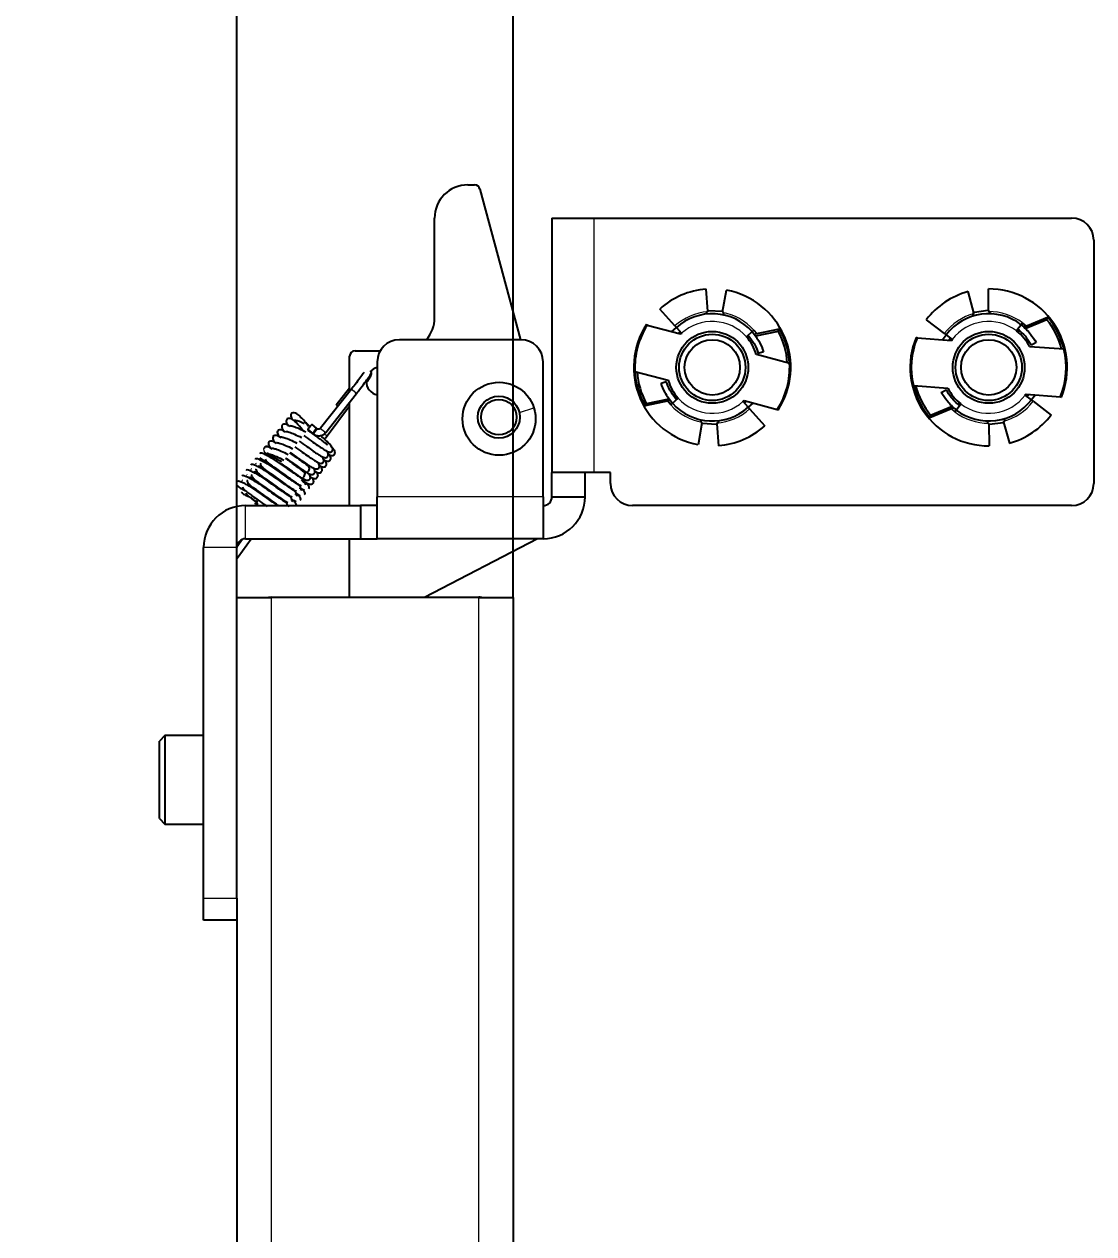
# Model space of a CAD drawing. Header units: millimetres. Extents: x -1002 to 1216, y 148 to 1990.
# Drawn here: x 100.2 to 196.9, y 1770.7 to 1880.1 of the extents above; entities that cross this region are included whole.
import ezdxf

# ---------------------------------------------------------------- set-up
doc = ezdxf.new("R2010")
doc.units = ezdxf.units.MM
doc.layers.add('FORMAT', color=7, linetype='Continuous')
doc.styles.add('SLDTEXTSTYLE0', font='TXT', dxfattribs={"width": 0.75})
doc.dimstyles.new('SLDDIMSTYLE1', dxfattribs={"dimtxt": 20, "dimasz": 10, "dimexe": 0, "dimexo": 0.0625, "dimgap": 5, "dimtad": 2, "dimdec": 1, "dimrnd": 1e-09, "dimzin": 12, "dimdsep": 46, "dimtxsty": 'SLDTEXTSTYLE0', "dimsah": 1, "dimcen": 0.09, "dimadec": 0, "dimazin": 3, "dimtfac": 1, "dimtmove": 0, "dimatfit": 0, "dimfxl": 0, "dimfrac": 2, "dimtolj": 1, "dimtzin": 12, "dimarcsym": 0})

# ---------------------------------------------------------------- blocks, each defined once
blk = doc.blocks.new('_D_6')
at = {"layer": 'FORMAT'}
for p, q in [((119.44, 1828.3), (119.44, 1894.4)), ((144.44, 1828.3), (144.44, 1894.4)), ((119.44, 1893.4), (100.21, 1893.4)), ((119.44, 1893.4), (144.44, 1893.4)), ((144.44, 1893.4), (163.68, 1893.4))]:
    blk.add_line(p, q, dxfattribs=at)
for points in [[(119.44, 1893.4), (109.44, 1894.94), (109.44, 1891.86)], [(144.44, 1893.4), (154.44, 1891.86), (154.44, 1894.94)]]:
    blk.add_solid(points, dxfattribs=at)
at = {"layer": 'FORMAT', "insert": (117.17, 1919.18), "char_height": 20, "attachment_point": 1, "style": 'SLDTEXTSTYLE0'}
blk.add_mtext('25', dxfattribs=at)

msp = doc.modelspace()

# ---------------------------------------------------------------- linework, layer by layer
at = {"color": 7, "linetype": 'Continuous', "lineweight": 25}
for p, q in [((140.33, 1865.59), (140.95, 1865.59)), ((141.43, 1865.22), (145.1, 1851.59)), ((137.33, 1853.59), (137.33, 1862.59)), ((147.94, 1862.59), (147.94, 1839.59)), ((147.94, 1862.59), (151.74, 1862.59)), ((151.74, 1862.59), (194.94, 1862.59)), ((196.94, 1860.59), (196.94, 1838.59)), ((162.04, 1854.18), (161.88, 1856.16)), ((163.37, 1854.11), (163.74, 1856.07)), ((186.1, 1854.02), (185.58, 1855.94)), ((187.43, 1854.2), (187.42, 1856.19)), ((159.06, 1852.84), (157.69, 1854.36)), ((163.32, 1854.14), (162.09, 1854.21)), ((183.43, 1852.15), (181.8, 1853.39)), ((187.37, 1854.22), (186.15, 1854.05)), ((190.59, 1852.73), (192.76, 1853.64)), ((192.7, 1853.4), (190.74, 1852.58)), ((192.7, 1853.4), (192.76, 1853.64)), ((156.61, 1852.87), (156.49, 1852.95)), ((159.57, 1852.08), (156.56, 1852.88)), ((158.76, 1852.3), (159.2, 1852.69)), ((159.06, 1852.84), (159.2, 1852.69)), ((159.2, 1852.69), (159.67, 1852.17)), ((159.53, 1852.32), (159.34, 1852.14)), ((166.05, 1852.33), (165.53, 1851.86)), ((166.2, 1852.47), (166.05, 1852.33)), ((166.2, 1852.47), (166.47, 1852.14)), ((166.21, 1852.09), (168.51, 1852.58)), ((168.41, 1852.35), (166.34, 1851.91)), ((168.41, 1852.35), (168.51, 1852.58)), ((190.38, 1852.94), (189.96, 1852.39)), ((190.05, 1852.51), (190.1, 1852.53)), ((190.25, 1852.38), (190.07, 1852.3)), ((190.5, 1853.1), (190.38, 1852.94)), ((190.5, 1853.1), (190.83, 1852.83)), ((145.14, 1851.59), (134.14, 1851.59)), ((165.82, 1851.8), (165.62, 1851.76)), ((165.64, 1851.96), (165.69, 1851.98)), ((181.01, 1851.72), (180.87, 1851.78)), ((184.07, 1851.5), (180.96, 1851.73)), ((183.23, 1851.56), (183.59, 1852.02)), ((183.43, 1852.15), (183.59, 1852.02)), ((183.59, 1852.02), (184.14, 1851.6)), ((183.98, 1851.72), (183.83, 1851.51)), ((184.07, 1851.66), (183.92, 1851.51)), ((191.74, 1851.34), (191.3, 1851.11)), ((129.64, 1846.91), (129.64, 1850.09)), ((130.14, 1850.59), (132.41, 1850.59)), ((169.44, 1849.44), (166.43, 1850.25)), ((167.08, 1850.51), (166.6, 1850.36)), ((194.25, 1850.73), (191.14, 1850.96)), ((132.14, 1849.59), (132.14, 1837.39)), ((147.14, 1837.39), (147.14, 1849.59)), ((155.45, 1848.73), (158.46, 1847.93)), ((157.81, 1847.67), (158.28, 1847.81)), ((129.8, 1847.11), (127.01, 1843.58)), ((127.48, 1843.2), (130.27, 1846.74)), ((129.64, 1847.22), (128.43, 1845.68)), ((130.27, 1846.74), (130.27, 1846.74)), ((180.64, 1847.44), (183.74, 1847.21)), ((183.15, 1846.83), (183.59, 1847.06)), ((127.62, 1842.89), (129.64, 1845.62)), ((129.64, 1836.59), (129.64, 1845.94)), ((158.67, 1846.08), (156.38, 1845.6)), ((156.38, 1845.6), (156.48, 1845.82)), ((156.48, 1845.82), (158.55, 1846.26)), ((158.69, 1845.71), (158.42, 1846.03)), ((158.69, 1845.71), (158.84, 1845.84)), ((158.84, 1845.84), (159.36, 1846.31)), ((159.07, 1846.37), (159.27, 1846.42)), ((159.25, 1846.21), (159.2, 1846.2)), ((165.69, 1845.48), (165.22, 1846)), ((165.32, 1846.09), (168.32, 1845.29)), ((165.36, 1845.85), (165.55, 1846.03)), ((166.13, 1845.87), (165.69, 1845.48)), ((184.51, 1845.23), (184.93, 1845.78)), ((184.64, 1845.8), (184.82, 1845.87)), ((184.84, 1845.66), (184.79, 1845.64)), ((191.3, 1846.15), (190.75, 1846.57)), ((190.82, 1846.68), (193.93, 1846.44)), ((190.82, 1846.52), (190.97, 1846.67)), ((190.91, 1846.45), (191.06, 1846.66)), ((191.66, 1846.61), (191.3, 1846.15)), ((191.46, 1846.03), (191.3, 1846.15)), ((191.46, 1846.03), (193.09, 1844.78)), ((193.88, 1846.45), (194.01, 1846.39)), ((165.82, 1845.33), (165.69, 1845.48)), ((165.82, 1845.33), (167.2, 1843.81)), ((168.28, 1845.3), (168.4, 1845.22)), ((184.3, 1845.44), (182.13, 1844.53)), ((182.13, 1844.53), (182.19, 1844.77)), ((182.19, 1844.77), (184.14, 1845.59)), ((184.38, 1845.07), (184.06, 1845.34)), ((184.38, 1845.07), (184.51, 1845.23)), ((125.89, 1843.44), (126.28, 1843.13)), ((126.65, 1843.6), (126.26, 1843.91)), ((126.73, 1843.54), (126.65, 1843.6)), ((127.01, 1843.58), (127.01, 1843.58)), ((161.51, 1844.06), (161.15, 1842.1)), ((161.56, 1844.03), (162.79, 1843.96)), ((162.85, 1843.99), (163, 1842.01)), ((187.46, 1843.97), (187.47, 1841.99)), ((187.52, 1843.95), (188.74, 1844.12)), ((188.79, 1844.15), (189.31, 1842.23)), ((126.28, 1843.13), (126.36, 1843.07)), ((121.97, 1841.82), (121.92, 1841.79)), ((121.92, 1841.45), (121.97, 1841.4)), ((121.12, 1840.43), (121.17, 1840.38)), ((121.52, 1840.94), (121.57, 1840.89)), ((122.21, 1840.37), (122.19, 1840.52)), ((122.61, 1840.88), (122.59, 1841.03)), ((120.31, 1839.41), (120.36, 1839.36)), ((120.72, 1839.92), (120.76, 1839.87)), ((121.4, 1839.35), (121.39, 1839.49)), ((121.81, 1839.86), (121.79, 1840.01)), ((151.74, 1839.59), (147.94, 1839.59)), ((147.94, 1837.39), (147.94, 1839.59)), ((150.94, 1837.39), (150.94, 1839.59)), ((153.24, 1839.59), (151.74, 1839.59)), ((153.24, 1838.59), (153.24, 1839.59)), ((119.51, 1838.38), (119.55, 1838.34)), ((119.91, 1838.89), (119.96, 1838.85)), ((120.6, 1838.32), (120.59, 1838.47)), ((121, 1838.83), (120.99, 1838.98)), ((125.39, 1838.08), (125.57, 1838)), ((119.83, 1837.81), (119.87, 1837.77)), ((120.75, 1837.25), (121.13, 1836.95)), ((121.13, 1836.95), (121.21, 1836.88)), ((132.14, 1833.59), (132.14, 1837.39)), ((147.14, 1837.39), (147.14, 1833.59)), ((147.94, 1837.39), (150.94, 1837.39)), ((120.24, 1836.59), (130.64, 1836.59)), ((121.12, 1836.72), (121.23, 1836.64)), ((121.25, 1836.6), (121.23, 1836.59)), ((121.86, 1836.59), (121.88, 1836.73)), ((124.05, 1836.57), (123.94, 1836.63)), ((124.02, 1836.64), (124.18, 1836.55)), ((130.64, 1836.59), (130.64, 1833.59)), ((132.14, 1836.59), (130.64, 1836.59)), ((194.94, 1836.59), (155.24, 1836.59)), ((119.56, 1831.97), (120.75, 1833.58)), ((120.24, 1833.59), (130.64, 1833.59)), ((129.64, 1828.29), (129.64, 1833.59)), ((130.64, 1833.59), (132.14, 1833.59)), ((147.14, 1833.59), (132.14, 1833.59)), ((146.64, 1833.59), (136.41, 1828.29)), ((116.44, 1801.09), (116.44, 1832.79)), ((119.44, 1801.09), (119.44, 1832.79)), ((119.97, 1833.54), (119.45, 1832.83)), ((119.51, 1833.1), (119.77, 1833.43)), ((119.44, 1831.82), (119.56, 1831.97)), ((119.56, 1831.97), (119.56, 1831.97)), ((119.44, 1828.29), (122.54, 1828.29)), ((122.54, 1828.3), (122.3, 1828.29)), ((122.54, 1828.3), (129.64, 1828.3)), ((141.34, 1828.29), (122.54, 1828.29)), ((136.43, 1828.3), (141.34, 1828.3)), ((141.34, 1828.29), (144.44, 1828.29)), ((144.44, 1828.29), (144.44, 356.66)), ((112.94, 1815.79), (112.44, 1815.29)), ((112.44, 1808.29), (112.44, 1815.29)), ((116.44, 1815.79), (112.94, 1815.79)), ((112.94, 1815.79), (112.94, 1807.79)), ((112.44, 1808.29), (112.94, 1807.79)), ((112.94, 1807.79), (116.44, 1807.79)), ((116.44, 1799.09), (116.44, 1801.09)), ((119.44, 1801.09), (119.44, 1799.09)), ((119.44, 1799.09), (116.44, 1799.09)), ((119.44, 1799.09), (119.44, 364.29))]:
    msp.add_line(p, q, dxfattribs=at)
at = {"color": 8, "linetype": 'Continuous', "lineweight": 18}
for p, q in [((151.74, 1862.59), (151.74, 1839.59)), ((129.8, 1847.11), (129.8, 1847.11)), ((145, 1845.01), (146.31, 1845.43)), ((147.14, 1837.39), (132.14, 1837.39)), ((120.24, 1833.59), (120.24, 1836.59)), ((119.44, 1832.79), (116.44, 1832.79)), ((122.54, 1828.29), (122.54, 1828.3)), ((122.54, 1828.29), (122.54, 368.91)), ((141.34, 1828.29), (141.34, 1828.3)), ((141.34, 353.76), (141.34, 1828.29)), ((116.44, 1801.09), (119.44, 1801.09))]:
    msp.add_line(p, q, dxfattribs=at)
at = {"color": 7, "linetype": 'Continuous', "lineweight": 25, "flags": 128}
for points in [[(125.89, 1843.44), (125.89, 1843.47), (125.91, 1843.53), (125.96, 1843.62), (126.03, 1843.71), (126.1, 1843.8), (126.17, 1843.87), (126.23, 1843.91), (126.26, 1843.91), (126.26, 1843.91)], [(120.74, 1833.59), (120.75, 1833.58), (120.73, 1833.59)]]:
    msp.add_lwpolyline(points, dxfattribs=at)
at = {"color": 8, "linetype": 'Continuous', "lineweight": 18, "flags": 128}
for points in [[(126.28, 1843.13), (126.28, 1843.13), (126.3, 1843.15), (126.34, 1843.2), (126.4, 1843.27), (126.47, 1843.36), (126.54, 1843.45), (126.6, 1843.53), (126.64, 1843.58), (126.65, 1843.6)], [(121.25, 1836.6), (121.25, 1836.6), (121.27, 1836.59)]]:
    msp.add_lwpolyline(points, dxfattribs=at)
at = {"color": 7, "linetype": 'Continuous', "lineweight": 25}
for centre, radius in [((162.44, 1849.09), 3.25), ((187.44, 1849.09), 3.25), ((162.44, 1849.09), 3), ((162.44, 1849.09), 2.5), ((187.44, 1849.09), 3), ((187.44, 1849.09), 2.5), ((143.16, 1844.44), 3.3), ((143.14, 1844.59), 1.9), ((143.14, 1844.59), 1.61)]:
    msp.add_circle(centre, radius, dxfattribs=at)
for centre, radius, start, end in [((140.33, 1862.59), 3, 90, 180), ((140.95, 1865.09), 0.5, 15.0795, 90), ((194.94, 1860.59), 2, 0, 90), ((162.44, 1849.09), 7.1, 94.5192, 132.0192), ((162.44, 1849.09), 7.1, 327.0192, 79.5192), ((187.44, 1849.09), 7.1, 105.2121, 142.7121), ((187.44, 1849.09), 7.1, 337.7121, 90.2121), ((134.33, 1853.59), 3, 318.1897, 0), ((162.44, 1849.09), 4.85, 42.0192, 132.0192), ((187.44, 1849.09), 4.85, 52.7121, 142.7121), ((187.44, 1849.09), 6.8, 14.1439, 39.3765), ((187.44, 1849.09), 7, 13.5992, 40.5992), ((162.44, 1849.09), 7.1, 147.0192, 259.5192), ((162.44, 1849.09), 7, 147.1321, 182.9064), ((162.44, 1849.09), 4.15, 132.0192, 133.8162), ((162.44, 1849.09), 6.8, 3.4511, 28.6836), ((162.44, 1849.09), 7, 2.9064, 29.9064), ((187.44, 1849.09), 4.15, 26.9151, 52.7121), ((134.14, 1849.59), 2, 90, 180), ((145.14, 1849.59), 2, 0, 90), ((162.44, 1849.09), 4.15, 16.2223, 42.0192), ((187.44, 1849.09), 7.1, 157.7121, 270.2121), ((187.44, 1849.09), 7, 157.825, 193.5992), ((187.44, 1849.09), 4.15, 142.7121, 144.5091), ((130.14, 1850.09), 0.5, 90, 180), ((187.44, 1849.09), 7, 337.825, 13.5992), ((132.39, 1847.84), 1.25, 101.537, 137.2226), ((162.44, 1849.09), 7, 327.1321, 2.9064), ((132.39, 1847.84), 1.25, 180, 258.463), ((162.44, 1849.09), 7, 182.9064, 209.9064), ((162.44, 1849.09), 6.8, 183.4511, 208.6836), ((162.44, 1849.09), 4.15, 196.2223, 222.0192), ((187.44, 1849.09), 7, 193.5992, 220.5992), ((187.44, 1849.09), 6.8, 194.1439, 219.3765), ((187.44, 1849.09), 4.15, 206.9151, 232.7121), ((131.05, 1848.77), 4.05, 229.7314, 232.4533), ((162.44, 1849.09), 4.85, 222.0192, 312.0192), ((162.44, 1849.09), 4.15, 312.0192, 313.8162), ((187.44, 1849.09), 4.85, 232.7121, 322.7121), ((187.44, 1849.09), 4.15, 322.7121, 324.5091), ((187.44, 1849.09), 7.1, 285.2121, 322.7121), ((162.44, 1849.09), 7.1, 274.5192, 312.0192), ((155.24, 1838.59), 2, 180, 270), ((194.94, 1838.59), 2, 270, 0), ((147.14, 1837.39), 0.8, 270, 0), ((147.14, 1837.39), 3.8, 270, 0), ((120.24, 1832.79), 3.8, 90, 180), ((120.24, 1832.79), 0.8, 90, 180), ((141.34, 1825.2), 3.1, 85.3967, 90)]:
    msp.add_arc(centre, radius, start, end, dxfattribs=at)
at = {"color": 8, "linetype": 'Continuous', "lineweight": 18}
for centre, radius, start, end in [((162.44, 1849.09), 5.05, 94.5192, 132.0192), ((162.44, 1849.09), 5.05, 42.0192, 79.5192), ((187.44, 1849.09), 5.05, 105.2121, 142.7121), ((187.44, 1849.09), 5.05, 52.7121, 90.2121), ((162.44, 1849.09), 4.15, 42.0192, 132.0192), ((187.44, 1849.09), 4.15, 52.7121, 142.7121), ((140.85, 1860.61), 17.44, 230.7113, 232.6809), ((162.44, 1849.09), 5.05, 222.0192, 259.5192), ((162.44, 1849.09), 4.15, 222.0192, 312.0192), ((187.44, 1849.09), 4.15, 232.7121, 322.7121), ((187.44, 1849.09), 5.05, 285.2121, 322.7121), ((162.44, 1849.09), 5.05, 274.5192, 312.0192), ((187.44, 1849.09), 5.05, 232.7121, 270.2121), ((124.37, 1845.02), 2.78, 315.5111, 327.8892), ((137.92, 1856.9), 17.22, 230.7026, 232.6978), ((133.17, 1850.83), 9.69, 233.0415, 235.052), ((122.16, 1841.64), 0.295, 115.8344, 267.3472), ((120.15, 1837.98), 1.43, 313.3522, 323.8809), ((120.22, 1837.93), 1.45, 313.3721, 323.9619), ((121.1, 1834.26), 2.75, 233.1851, 236.0311)]:
    msp.add_arc(centre, radius, start, end, dxfattribs=at)
at = {"color": 7, "linetype": 'Continuous', "lineweight": 25}
for points, knots in [([(161.89, 1853.9), (161.93, 1854.05), (161.98, 1854.22), (162.08, 1854.16), (162.09, 1854.15)], [0, 0, 0, 0, 0.8322341, 1, 1, 1, 1]), ([(163.49, 1853.82), (163.47, 1853.97), (163.44, 1854.14), (163.34, 1854.09), (163.32, 1854.08)], [0, 0, 0, 0, 0.832234, 1, 1, 1, 1]), ([(186.01, 1853.72), (186.02, 1853.87), (186.04, 1854.04), (186.14, 1854), (186.16, 1853.99)], [0, 0, 0, 0, 0.832234, 1, 1, 1, 1]), ([(187.6, 1853.93), (187.54, 1854.07), (187.48, 1854.24), (187.39, 1854.17), (187.38, 1854.16)], [0, 0, 0, 0, 0.832234, 1, 1, 1, 1]), ([(166.05, 1852.33), (166.29, 1852.02), (166.71, 1851.45), (166.97, 1850.8), (167.08, 1850.51)], [0, 0, 0, 0, 0.559866, 1, 1, 1, 1]), ([(190.08, 1852.55), (190.35, 1852.31), (190.83, 1851.89), (191.15, 1851.35), (191.3, 1851.11)], [0, 0, 0, 0, 0.559785, 1, 1, 1, 1]), ([(190.38, 1852.94), (190.68, 1852.68), (191.2, 1852.2), (191.57, 1851.61), (191.74, 1851.34)], [0, 0, 0, 0, 0.559866, 1, 1, 1, 1]), ([(165.68, 1852), (165.9, 1851.72), (166.29, 1851.22), (166.51, 1850.62), (166.6, 1850.36)], [0, 0, 0, 0, 0.559785, 1, 1, 1, 1]), ([(130.95, 1848.64), (130.93, 1848.61), (130.85, 1848.49), (130.58, 1848.12), (130.2, 1847.61), (129.91, 1847.25), (129.8, 1847.11)], [0, 0, 0, 0, 0.120445, 0.428404, 0.764758, 1, 1, 1, 1]), ([(130.27, 1846.74), (130.36, 1846.85), (130.62, 1847.18), (131.02, 1847.71), (131.39, 1848.22), (131.55, 1848.46), (131.6, 1848.57), (131.63, 1848.64), (131.64, 1848.72), (131.63, 1848.77), (131.62, 1848.8)], [0, 0, 0, 0, 0.1229723, 0.3577947, 0.5972964, 0.8401439, 0.9062409, 0.9471443, 0.9775555, 1, 1, 1, 1]), ([(131.16, 1847.71), (131.23, 1847.81), (131.42, 1848.09), (131.53, 1848.26), (131.58, 1848.37), (131.61, 1848.43), (131.62, 1848.5), (131.61, 1848.56), (131.61, 1848.58)], [0, 0, 0, 0, 0.243765, 0.698545, 0.834124, 0.900377, 0.952573, 1, 1, 1, 1]), ([(159.21, 1846.17), (158.99, 1846.45), (158.6, 1846.95), (158.38, 1847.55), (158.28, 1847.81)], [0, 0, 0, 0, 0.559785, 1, 1, 1, 1]), ([(158.84, 1845.84), (158.6, 1846.15), (158.17, 1846.72), (157.92, 1847.38), (157.81, 1847.67)], [0, 0, 0, 0, 0.559866, 1, 1, 1, 1]), ([(184.51, 1845.23), (184.21, 1845.49), (183.69, 1845.97), (183.31, 1846.57), (183.15, 1846.83)], [0, 0, 0, 0, 0.559866, 1, 1, 1, 1]), ([(184.81, 1845.62), (184.54, 1845.86), (184.06, 1846.28), (183.74, 1846.82), (183.59, 1847.06)], [0, 0, 0, 0, 0.559785, 1, 1, 1, 1]), ([(125.93, 1843.74), (125.7, 1844.05), (125.35, 1844.5), (124.9, 1844.89), (124.6, 1845.01), (124.41, 1844.97), (124.32, 1844.85), (124.29, 1844.61), (124.44, 1844.44), (124.53, 1844.32)], [0, 0, 0, 0, 0.298435, 0.437746, 0.539892, 0.682205, 0.758172, 0.840902, 1, 1, 1, 1]), ([(123.84, 1843.2), (123.78, 1843.26), (123.64, 1843.39), (123.39, 1843.47), (123.2, 1843.44), (123.11, 1843.32), (123.09, 1843.08), (123.23, 1842.9), (123.33, 1842.79)], [0, 0, 0, 0, 0.116662, 0.277125, 0.500752, 0.620068, 0.749961, 1, 1, 1, 1]), ([(124.25, 1843.71), (124.19, 1843.77), (124.04, 1843.9), (123.79, 1843.98), (123.6, 1843.95), (123.52, 1843.83), (123.49, 1843.59), (123.63, 1843.42), (123.73, 1843.3)], [0, 0, 0, 0, 0.116786, 0.27723, 0.500813, 0.620123, 0.750026, 1, 1, 1, 1]), ([(125.39, 1843.4), (125.2, 1843.65), (124.9, 1844.04), (124.5, 1844.38), (124.2, 1844.5), (124, 1844.46), (123.92, 1844.34), (123.89, 1844.1), (124.03, 1843.93), (124.13, 1843.81)], [0, 0, 0, 0, 0.254321, 0.402331, 0.510907, 0.662194, 0.742939, 0.830862, 1, 1, 1, 1]), ([(124.23, 1843.82), (124.25, 1843.82), (124.29, 1843.82), (124.59, 1843.76), (125.08, 1843.56), (125.48, 1843.36), (125.69, 1843.26)], [0, 0, 0, 0, 0.149242, 0.397523, 0.685271, 1, 1, 1, 1]), ([(124.62, 1844.34), (124.62, 1844.34), (124.59, 1844.32), (124.7, 1844.34), (124.99, 1844.26), (125.32, 1844.14), (125.52, 1844.04), (125.54, 1844.03)], [0, 0, 0, 0, 0.021612, 0.277034, 0.594005, 0.961278, 1, 1, 1, 1]), ([(126.14, 1843.68), (126.02, 1843.78), (125.82, 1843.96), (125.65, 1844.11), (125.58, 1844.17)], [0, 0, 0, 0, 0.595665, 1, 1, 1, 1]), ([(127.01, 1843.58), (126.99, 1843.56), (126.96, 1843.52), (126.88, 1843.5), (126.81, 1843.5), (126.76, 1843.52), (126.73, 1843.54), (126.73, 1843.54)], [0, 0, 0, 0, 0.241711, 0.48172, 0.722059, 0.953296, 1, 1, 1, 1]), ([(161.4, 1844.35), (161.42, 1844.2), (161.45, 1844.03), (161.55, 1844.08), (161.57, 1844.09)], [0, 0, 0, 0, 0.832234, 1, 1, 1, 1]), ([(162.99, 1844.27), (162.95, 1844.12), (162.91, 1843.95), (162.81, 1844.01), (162.8, 1844.02)], [0, 0, 0, 0, 0.8322341, 1, 1, 1, 1]), ([(187.29, 1844.24), (187.35, 1844.1), (187.41, 1843.93), (187.5, 1844), (187.51, 1844.01)], [0, 0, 0, 0, 0.832234, 1, 1, 1, 1]), ([(188.88, 1844.45), (188.87, 1844.3), (188.85, 1844.13), (188.75, 1844.17), (188.73, 1844.18)], [0, 0, 0, 0, 0.832234, 1, 1, 1, 1]), ([(123.03, 1842.19), (122.97, 1842.24), (122.83, 1842.37), (122.58, 1842.45), (122.39, 1842.42), (122.31, 1842.3), (122.28, 1842.07), (122.42, 1841.9), (122.51, 1841.79)], [0, 0, 0, 0, 0.118567, 0.282042, 0.509898, 0.631431, 0.76371, 1, 1, 1, 1]), ([(123.44, 1842.7), (123.38, 1842.75), (123.23, 1842.88), (122.98, 1842.96), (122.79, 1842.93), (122.71, 1842.81), (122.68, 1842.57), (122.83, 1842.39), (122.93, 1842.28)], [0, 0, 0, 0, 0.116537, 0.277021, 0.500692, 0.620012, 0.749896, 1, 1, 1, 1]), ([(123.42, 1842.81), (123.44, 1842.81), (123.48, 1842.8), (123.78, 1842.74), (124.27, 1842.55), (124.67, 1842.34), (124.88, 1842.24)], [0, 0, 0, 0, 0.148432, 0.395597, 0.682188, 1, 1, 1, 1]), ([(123.83, 1843.32), (123.84, 1843.31), (123.88, 1843.31), (124.19, 1843.25), (124.67, 1843.05), (125.08, 1842.85), (125.29, 1842.75)], [0, 0, 0, 0, 0.148836, 0.396558, 0.683727, 1, 1, 1, 1]), ([(125.09, 1842.42), (125.31, 1842.26), (125.75, 1841.95), (126.33, 1841.53), (126.77, 1841.24), (127.15, 1841.01), (127.38, 1840.9), (127.55, 1840.93), (127.65, 1841), (127.72, 1841.12), (127.71, 1841.29), (127.65, 1841.41), (127.52, 1841.55), (127.52, 1841.55)], [0, 0, 0, 0, 0.1559383, 0.298743, 0.4198335, 0.5208454, 0.6756923, 0.7278856, 0.7621012, 0.7929537, 0.8444574, 0.9997624, 1, 1, 1, 1]), ([(125.49, 1842.93), (125.72, 1842.77), (126.15, 1842.45), (126.74, 1842.04), (127.18, 1841.75), (127.55, 1841.52), (127.78, 1841.41), (127.96, 1841.44), (128.06, 1841.51), (128.12, 1841.63), (128.12, 1841.8), (127.94, 1842.05), (127.53, 1842.46), (127.17, 1842.78), (127, 1842.93)], [0, 0, 0, 0, 0.120536, 0.230319, 0.323379, 0.401055, 0.520119, 0.560242, 0.586543, 0.610259, 0.649844, 0.769232, 0.897485, 1, 1, 1, 1]), ([(127.62, 1842.05), (127.61, 1842.08), (127.57, 1842.16), (127.35, 1842.33), (127.04, 1842.56), (126.7, 1842.8), (126.29, 1843.09), (126.01, 1843.29), (125.86, 1843.4)], [0, 0, 0, 0, 0.134267, 0.352185, 0.489336, 0.645657, 0.817803, 1, 1, 1, 1]), ([(126.36, 1843.07), (126.44, 1843.02), (126.62, 1842.91), (126.93, 1842.89), (127.22, 1842.97), (127.4, 1843.1), (127.47, 1843.19), (127.48, 1843.2)], [0, 0, 0, 0, 0.241852, 0.482958, 0.724075, 0.954441, 1, 1, 1, 1]), ([(127.31, 1842.65), (127.33, 1842.65), (127.44, 1842.68), (127.54, 1842.78), (127.61, 1842.87), (127.62, 1842.89)], [0, 0, 0, 0, 0.133594, 0.857024, 1, 1, 1, 1]), ([(125.51, 1838.93), (125.48, 1838.94), (125.43, 1838.96), (125.23, 1839.09), (124.99, 1839.25), (124.66, 1839.48), (124.27, 1839.75), (123.8, 1840.09), (123.24, 1840.48), (122.67, 1840.85), (122.18, 1841.12), (121.82, 1841.29), (121.55, 1841.37), (121.53, 1841.31), (121.52, 1841.28)], [0, 0, 0, 0, 0.0708336, 0.1404596, 0.2047988, 0.2620827, 0.3523313, 0.4183932, 0.5068567, 0.6313384, 0.7057594, 0.7920611, 0.8904419, 1, 1, 1, 1]), ([(121.94, 1841.42), (122.02, 1841.35), (122.19, 1841.21), (122.58, 1841.04), (123, 1840.83), (123.31, 1840.65), (123.47, 1840.56)], [0, 0, 0, 0, 0.25864, 0.513489, 0.757273, 1, 1, 1, 1]), ([(122.34, 1841.87), (122.32, 1841.88), (122.28, 1841.91), (122.21, 1841.93), (122.15, 1841.93), (122.07, 1841.92), (122, 1841.89), (121.97, 1841.85), (121.96, 1841.84)], [0, 0, 0, 0, 0.16821, 0.334597, 0.492682, 0.639712, 0.895455, 1, 1, 1, 1]), ([(122.63, 1841.68), (122.57, 1841.73), (122.43, 1841.86), (122.2, 1841.94), (122.09, 1841.91), (122.03, 1841.89)], [0, 0, 0, 0, 0.263202, 0.622339, 1, 1, 1, 1]), ([(122.28, 1841.35), (122.24, 1841.32), (122.15, 1841.27), (122.25, 1841.28), (122.56, 1841.22), (123.05, 1841.02), (123.46, 1840.82), (123.68, 1840.71)], [0, 0, 0, 0, 0.186775, 0.339781, 0.529853, 0.7504, 1, 1, 1, 1]), ([(122.61, 1841.79), (122.63, 1841.79), (122.67, 1841.78), (122.97, 1841.73), (123.46, 1841.53), (123.86, 1841.33), (124.08, 1841.22)], [0, 0, 0, 0, 0.147088, 0.393301, 0.678923, 1, 1, 1, 1]), ([(123.02, 1842.3), (123.03, 1842.3), (123.07, 1842.29), (123.37, 1842.23), (123.86, 1842.04), (124.27, 1841.84), (124.48, 1841.73)], [0, 0, 0, 0, 0.1480283, 0.3946389, 0.6806538, 1, 1, 1, 1]), ([(125.87, 1839.66), (125.88, 1839.67), (125.92, 1839.7), (126.07, 1839.96), (125.96, 1840.11), (125.73, 1840.3), (125.41, 1840.53), (125.07, 1840.77), (124.67, 1841.06), (124.39, 1841.26), (124.25, 1841.36)], [0, 0, 0, 0, 0.06549, 0.304753, 0.416324, 0.564262, 0.657467, 0.763613, 0.880393, 1, 1, 1, 1]), ([(124.28, 1841.4), (124.5, 1841.24), (124.93, 1840.93), (125.52, 1840.52), (125.96, 1840.22), (126.34, 1839.99), (126.57, 1839.89), (126.75, 1839.91), (126.85, 1839.98), (126.92, 1840.1), (126.91, 1840.27), (126.85, 1840.39), (126.71, 1840.53), (126.71, 1840.53)], [0, 0, 0, 0, 0.154222, 0.297017, 0.418176, 0.519128, 0.673905, 0.726098, 0.760317, 0.791174, 0.842698, 0.998007, 1, 1, 1, 1]), ([(124.68, 1841.91), (124.91, 1841.75), (125.34, 1841.44), (125.93, 1841.03), (126.36, 1840.73), (126.74, 1840.5), (126.97, 1840.39), (127.15, 1840.42), (127.25, 1840.49), (127.32, 1840.61), (127.31, 1840.78), (127.25, 1840.9), (127.11, 1841.04), (127.11, 1841.04)], [0, 0, 0, 0, 0.15508, 0.29788, 0.419005, 0.519987, 0.674799, 0.726992, 0.761209, 0.792065, 0.843578, 0.998885, 1, 1, 1, 1]), ([(127.3, 1840.73), (127.3, 1840.72), (127.46, 1840.63), (127.61, 1840.59), (127.78, 1840.62), (127.88, 1840.69), (127.95, 1840.82), (127.94, 1840.98), (127.82, 1841.12), (127.74, 1841.23)], [0, 0, 0, 0, 0.004376, 0.328637, 0.438627, 0.511376, 0.576808, 0.684045, 1, 1, 1, 1]), ([(127.7, 1841.24), (127.83, 1841.18), (128, 1841.1), (128.17, 1841.14), (128.27, 1841.21), (128.33, 1841.34), (128.32, 1841.51), (128.22, 1841.67), (128.01, 1841.86), (127.95, 1841.92)], [0, 0, 0, 0, 0.285253, 0.383035, 0.447706, 0.505871, 0.601187, 0.885791, 1, 1, 1, 1]), ([(124.71, 1837.91), (124.68, 1837.92), (124.62, 1837.94), (124.42, 1838.07), (124.18, 1838.23), (123.85, 1838.46), (123.46, 1838.74), (122.98, 1839.08), (122.43, 1839.47), (121.86, 1839.84), (121.37, 1840.11), (121.01, 1840.27), (120.75, 1840.35), (120.72, 1840.29), (120.71, 1840.26)], [0, 0, 0, 0, 0.0720258, 0.1417068, 0.2060673, 0.2633458, 0.3535455, 0.4196748, 0.5081834, 0.6326434, 0.7070559, 0.7934309, 0.8918422, 1, 1, 1, 1]), ([(125.11, 1838.42), (125.08, 1838.43), (125.03, 1838.45), (124.83, 1838.58), (124.58, 1838.74), (124.25, 1838.97), (123.86, 1839.24), (123.39, 1839.59), (122.84, 1839.98), (122.26, 1840.34), (121.77, 1840.61), (121.42, 1840.78), (121.15, 1840.86), (121.13, 1840.8), (121.11, 1840.77)], [0, 0, 0, 0, 0.0714296, 0.1410831, 0.205433, 0.2627143, 0.3529382, 0.4190339, 0.5075199, 0.6319909, 0.7064074, 0.7927459, 0.891142, 1, 1, 1, 1]), ([(121.39, 1840.21), (121.4, 1840.2), (121.49, 1840.13), (121.65, 1840.07), (121.79, 1840.01)], [0, 0, 0, 0, 0.0626617, 1, 1, 1, 1]), ([(121.54, 1840.91), (121.62, 1840.84), (121.78, 1840.7), (122.06, 1840.58), (122.19, 1840.52)], [0, 0, 0, 0, 0.505287, 1, 1, 1, 1]), ([(121.61, 1840.43), (121.58, 1840.4), (121.53, 1840.33), (121.73, 1840.05), (122.08, 1839.78), (122.53, 1839.46), (123.06, 1839.09), (123.59, 1838.7), (124.06, 1838.37), (124.42, 1838.13), (124.71, 1837.94), (124.81, 1837.9), (124.85, 1837.88)], [0, 0, 0, 0, 0.143922, 0.263125, 0.358281, 0.431871, 0.525337, 0.6477, 0.723393, 0.809513, 0.903463, 1, 1, 1, 1]), ([(122, 1840.79), (122.04, 1840.71), (122.13, 1840.56), (122.49, 1840.29), (122.93, 1839.97), (123.46, 1839.59), (124, 1839.21), (124.46, 1838.88), (124.82, 1838.64), (125.12, 1838.45), (125.21, 1838.41), (125.26, 1838.39)], [0, 0, 0, 0, 0.137088, 0.248655, 0.334921, 0.444456, 0.587859, 0.676604, 0.777548, 0.88764, 1, 1, 1, 1]), ([(123.47, 1840.38), (123.7, 1840.22), (124.12, 1839.91), (124.71, 1839.5), (125.15, 1839.2), (125.53, 1838.97), (125.76, 1838.87), (125.94, 1838.89), (126.04, 1838.96), (126.11, 1839.08), (126.1, 1839.25), (126.04, 1839.37), (125.9, 1839.51), (125.9, 1839.51)], [0, 0, 0, 0, 0.152505, 0.295288, 0.416515, 0.51741, 0.672115, 0.724307, 0.758529, 0.789392, 0.840935, 0.99625, 1, 1, 1, 1]), ([(125.47, 1839.15), (125.48, 1839.16), (125.51, 1839.19), (125.67, 1839.45), (125.55, 1839.6), (125.33, 1839.79), (125.01, 1840.02), (124.67, 1840.26), (124.27, 1840.55), (123.99, 1840.75), (123.85, 1840.85)], [0, 0, 0, 0, 0.065581, 0.305104, 0.416757, 0.564843, 0.658165, 0.764421, 0.881295, 1, 1, 1, 1]), ([(123.88, 1840.89), (124.1, 1840.73), (124.53, 1840.42), (125.11, 1840.01), (125.55, 1839.71), (125.93, 1839.48), (126.17, 1839.38), (126.34, 1839.4), (126.44, 1839.47), (126.51, 1839.59), (126.51, 1839.76), (126.45, 1839.88), (126.31, 1840.02), (126.3, 1840.02)], [0, 0, 0, 0, 0.153363, 0.296153, 0.417346, 0.518269, 0.67301, 0.725203, 0.759423, 0.790284, 0.841817, 0.997129, 1, 1, 1, 1]), ([(126.5, 1839.7), (126.51, 1839.69), (126.68, 1839.59), (126.83, 1839.54), (127.01, 1839.57), (127.11, 1839.65), (127.17, 1839.77), (127.17, 1839.93), (127.05, 1840.08), (126.96, 1840.19)], [0, 0, 0, 0, 0.019383, 0.33748, 0.445428, 0.516833, 0.581062, 0.68635, 1, 1, 1, 1]), ([(126.9, 1840.21), (126.9, 1840.21), (127.07, 1840.11), (127.22, 1840.06), (127.4, 1840.09), (127.5, 1840.17), (127.56, 1840.29), (127.56, 1840.46), (127.44, 1840.6), (127.35, 1840.71)], [0, 0, 0, 0, 0.0119545, 0.3331035, 0.442062, 0.5141322, 0.5789571, 0.6852096, 1, 1, 1, 1]), ([(123.9, 1836.89), (123.87, 1836.9), (123.81, 1836.93), (123.61, 1837.05), (123.37, 1837.22), (123.03, 1837.44), (122.65, 1837.72), (122.17, 1838.06), (121.62, 1838.45), (121.05, 1838.82), (120.56, 1839.09), (120.2, 1839.25), (119.94, 1839.33), (119.92, 1839.27), (119.91, 1839.24)], [0, 0, 0, 0, 0.073219, 0.142955, 0.207336, 0.264609, 0.354761, 0.420957, 0.509511, 0.633948, 0.708354, 0.794802, 0.893243, 1, 1, 1, 1]), ([(124.3, 1837.4), (124.28, 1837.41), (124.22, 1837.43), (124.02, 1837.56), (123.77, 1837.72), (123.44, 1837.95), (123.05, 1838.23), (122.58, 1838.57), (122.02, 1838.96), (121.45, 1839.33), (120.96, 1839.6), (120.61, 1839.76), (120.34, 1839.84), (120.32, 1839.78), (120.31, 1839.75)], [0, 0, 0, 0, 0.072622, 0.142331, 0.206702, 0.263977, 0.354153, 0.420316, 0.508847, 0.633296, 0.707705, 0.794116, 0.892543, 1, 1, 1, 1]), ([(120.59, 1839.18), (120.6, 1839.18), (120.69, 1839.11), (120.84, 1839.04), (120.99, 1838.98)], [0, 0, 0, 0, 0.061642, 1, 1, 1, 1]), ([(120.8, 1839.41), (120.77, 1839.38), (120.73, 1839.31), (120.92, 1839.03), (121.27, 1838.76), (121.71, 1838.45), (122.24, 1838.07), (122.78, 1837.69), (123.25, 1837.36), (123.61, 1837.12), (123.91, 1836.92), (124, 1836.88), (124.05, 1836.86)], [0, 0, 0, 0, 0.1427499, 0.2619936, 0.3570662, 0.4306182, 0.5240847, 0.6464493, 0.7220785, 0.8081681, 0.9021378, 1, 1, 1, 1]), ([(120.99, 1839.69), (121, 1839.69), (121.09, 1839.62), (121.24, 1839.55), (121.39, 1839.49)], [0, 0, 0, 0, 0.062159, 1, 1, 1, 1]), ([(121.2, 1839.92), (121.18, 1839.89), (121.13, 1839.82), (121.33, 1839.54), (121.67, 1839.27), (122.12, 1838.96), (122.65, 1838.58), (123.18, 1838.19), (123.65, 1837.87), (124.01, 1837.62), (124.31, 1837.43), (124.4, 1837.39), (124.45, 1837.37)], [0, 0, 0, 0, 0.1433357, 0.2625594, 0.3576734, 0.4312447, 0.5247108, 0.6470744, 0.7227357, 0.8088403, 0.9028002, 1, 1, 1, 1]), ([(125.27, 1838.92), (125.33, 1838.88), (125.51, 1838.77), (125.81, 1838.6), (126.06, 1838.5), (126.24, 1838.53), (126.34, 1838.6), (126.4, 1838.72), (126.39, 1838.89), (126.33, 1839.01), (126.19, 1839.14), (126.19, 1839.14)], [0, 0, 0, 0, 0.072256, 0.233409, 0.481096, 0.565186, 0.620818, 0.670861, 0.752913, 0.997672, 1, 1, 1, 1]), ([(125.62, 1838.48), (125.65, 1838.5), (125.71, 1838.54), (125.62, 1838.75), (125.49, 1838.94), (125.38, 1839.06), (125.36, 1839.08)], [0, 0, 0, 0, 0.3325233, 0.6553804, 0.9684052, 1, 1, 1, 1]), ([(126.1, 1839.18), (126.11, 1839.17), (126.29, 1839.07), (126.44, 1839.02), (126.62, 1839.05), (126.72, 1839.12), (126.79, 1839.25), (126.78, 1839.41), (126.72, 1839.53), (126.58, 1839.66), (126.58, 1839.66)], [0, 0, 0, 0, 0.026667, 0.341775, 0.448732, 0.519486, 0.583132, 0.687475, 0.998784, 1, 1, 1, 1]), ([(123.15, 1836.59), (123.08, 1836.63), (122.95, 1836.72), (122.63, 1836.94), (122.24, 1837.21), (121.76, 1837.56), (121.21, 1837.95), (120.64, 1838.31), (120.15, 1838.58), (119.8, 1838.74), (119.54, 1838.82), (119.51, 1838.76), (119.5, 1838.73)], [0, 0, 0, 0, 0.062108, 0.129924, 0.236653, 0.315079, 0.419967, 0.567307, 0.655413, 0.757825, 0.874412, 1, 1, 1, 1]), ([(119.53, 1838.36), (119.61, 1838.29), (119.77, 1838.15), (120.05, 1838.02), (120.19, 1837.96)], [0, 0, 0, 0, 0.513134, 1, 1, 1, 1]), ([(119.97, 1838.25), (119.97, 1838.25), (119.96, 1838.21), (120.12, 1838.01), (120.45, 1837.75), (120.9, 1837.43), (121.43, 1837.06), (121.9, 1836.72), (122.15, 1836.54), (122.2, 1836.51)], [0, 0, 0, 0, 0.012735, 0.231791, 0.406235, 0.541237, 0.712882, 0.937603, 1, 1, 1, 1]), ([(120.4, 1838.9), (120.37, 1838.87), (120.32, 1838.8), (120.52, 1838.52), (120.86, 1838.26), (121.31, 1837.94), (121.83, 1837.57), (122.37, 1837.18), (122.83, 1836.86), (123.09, 1836.68), (123.18, 1836.62), (123.18, 1836.62)], [0, 0, 0, 0, 0.175544, 0.32281, 0.440155, 0.530953, 0.646365, 0.797463, 0.890809, 0.997094, 1, 1, 1, 1]), ([(125.04, 1838.44), (125.06, 1838.44), (125.1, 1838.43), (125.13, 1838.4), (125.15, 1838.39)], [0, 0, 0, 0, 0.42738, 1, 1, 1, 1]), ([(125.22, 1837.97), (125.25, 1837.99), (125.3, 1838.03), (125.24, 1838.21), (125.11, 1838.37), (125.06, 1838.44)], [0, 0, 0, 0, 0.382442, 0.756726, 1, 1, 1, 1]), ([(125.42, 1838.03), (125.39, 1838.04), (125.34, 1838.06), (125.19, 1838.14), (125.12, 1838.18)], [0, 0, 0, 0, 0.527758, 1, 1, 1, 1]), ([(125.27, 1838.05), (125.28, 1838.05), (125.31, 1838.05), (125.37, 1838.05), (125.44, 1838.04), (125.48, 1838.01), (125.51, 1838)], [0, 0, 0, 0, 0.122445, 0.407654, 0.707892, 1, 1, 1, 1]), ([(125.34, 1838.05), (125.36, 1838.05), (125.41, 1838.04), (125.44, 1838.01), (125.46, 1838)], [0, 0, 0, 0, 0.442019, 1, 1, 1, 1]), ([(125.8, 1838.55), (125.77, 1838.56), (125.71, 1838.59), (125.55, 1838.68), (125.41, 1838.76), (125.37, 1838.79)], [0, 0, 0, 0, 0.410841, 0.814741, 1, 1, 1, 1]), ([(125.56, 1837.6), (125.58, 1837.62), (125.64, 1837.67), (125.57, 1837.84), (125.44, 1837.99), (125.4, 1838.04)], [0, 0, 0, 0, 0.3925346, 0.7757858, 1, 1, 1, 1]), ([(125.44, 1838.95), (125.46, 1838.95), (125.5, 1838.93), (125.53, 1838.91), (125.55, 1838.9)], [0, 0, 0, 0, 0.426986, 1, 1, 1, 1]), ([(125.68, 1838.57), (125.68, 1838.57), (125.71, 1838.58), (125.76, 1838.57), (125.83, 1838.56), (125.87, 1838.53), (125.89, 1838.52)], [0, 0, 0, 0, 0.044292, 0.355485, 0.683075, 1, 1, 1, 1]), ([(125.94, 1838.12), (125.97, 1838.15), (126.03, 1838.19), (125.94, 1838.39), (125.78, 1838.57), (125.71, 1838.66)], [0, 0, 0, 0, 0.3480142, 0.6851102, 1, 1, 1, 1]), ([(125.73, 1838.57), (125.75, 1838.57), (125.8, 1838.56), (125.83, 1838.54), (125.84, 1838.52)], [0, 0, 0, 0, 0.44173, 1, 1, 1, 1]), ([(119.85, 1837.79), (119.93, 1837.72), (120.1, 1837.59), (120.39, 1837.47), (120.53, 1837.41)], [0, 0, 0, 0, 0.512882, 1, 1, 1, 1]), ([(120.29, 1837.7), (120.29, 1837.7), (120.28, 1837.66), (120.44, 1837.46), (120.77, 1837.22), (121.05, 1837.03), (121.18, 1836.95)], [0, 0, 0, 0, 0.016293, 0.431071, 0.761426, 1, 1, 1, 1]), ([(121.21, 1836.88), (121.23, 1836.87), (121.27, 1836.83), (121.29, 1836.76), (121.29, 1836.68), (121.27, 1836.63), (121.25, 1836.61), (121.25, 1836.6)], [0, 0, 0, 0, 0.241895, 0.484471, 0.726557, 0.955709, 1, 1, 1, 1]), ([(123.83, 1836.91), (123.85, 1836.91), (123.89, 1836.9), (123.92, 1836.87), (123.94, 1836.86)], [0, 0, 0, 0, 0.425063, 1, 1, 1, 1]), ([(124.04, 1836.59), (124.03, 1836.62), (124.02, 1836.7), (123.91, 1836.84), (123.86, 1836.91)], [0, 0, 0, 0, 0.504298, 1, 1, 1, 1]), ([(124.23, 1837.42), (124.25, 1837.42), (124.29, 1837.41), (124.32, 1837.38), (124.34, 1837.37)], [0, 0, 0, 0, 0.426495, 1, 1, 1, 1]), ([(124.41, 1836.95), (124.44, 1836.97), (124.5, 1837.01), (124.43, 1837.19), (124.31, 1837.35), (124.26, 1837.42)], [0, 0, 0, 0, 0.377296, 0.752518, 1, 1, 1, 1]), ([(124.64, 1836.98), (124.61, 1837), (124.56, 1837.02), (124.41, 1837.11), (124.33, 1837.15)], [0, 0, 0, 0, 0.511282, 1, 1, 1, 1]), ([(124.42, 1837.15), (124.49, 1837.11), (124.68, 1837), (124.75, 1836.97), (124.8, 1836.95)], [0, 0, 0, 0, 0.381464, 1, 1, 1, 1]), ([(124.57, 1837), (124.59, 1837), (124.63, 1836.99), (124.67, 1836.97), (124.68, 1836.96)], [0, 0, 0, 0, 0.440988, 1, 1, 1, 1]), ([(124.78, 1836.55), (124.81, 1836.58), (124.86, 1836.62), (124.8, 1836.79), (124.67, 1836.94), (124.63, 1837)], [0, 0, 0, 0, 0.38733, 0.7716241, 1, 1, 1, 1]), ([(124.64, 1837.93), (124.65, 1837.93), (124.7, 1837.92), (124.73, 1837.89), (124.74, 1837.88)], [0, 0, 0, 0, 0.427242, 1, 1, 1, 1]), ([(124.82, 1837.46), (124.84, 1837.48), (124.9, 1837.52), (124.84, 1837.7), (124.71, 1837.86), (124.66, 1837.93)], [0, 0, 0, 0, 0.379873, 0.754627, 1, 1, 1, 1]), ([(125.03, 1837.51), (125, 1837.52), (124.95, 1837.54), (124.8, 1837.62), (124.73, 1837.67)], [0, 0, 0, 0, 0.519279, 1, 1, 1, 1]), ([(124.83, 1837.67), (124.89, 1837.63), (125.07, 1837.52), (125.14, 1837.49), (125.18, 1837.48)], [0, 0, 0, 0, 0.36803, 1, 1, 1, 1]), ([(124.86, 1837.52), (124.88, 1837.52), (124.92, 1837.53), (124.98, 1837.53), (125.05, 1837.51), (125.1, 1837.49), (125.12, 1837.47)], [0, 0, 0, 0, 0.21229, 0.467526, 0.736213, 1, 1, 1, 1]), ([(124.96, 1837.53), (124.98, 1837.52), (125.02, 1837.51), (125.05, 1837.49), (125.07, 1837.48)], [0, 0, 0, 0, 0.441798, 1, 1, 1, 1]), ([(125.17, 1837.08), (125.2, 1837.1), (125.25, 1837.15), (125.18, 1837.31), (125.06, 1837.46), (125.01, 1837.52)], [0, 0, 0, 0, 0.389937, 0.77371, 1, 1, 1, 1])]:
    msp.add_open_spline(points, degree=3, knots=knots, dxfattribs=at)
for points in [[(120.76, 1837.36), (120.75, 1837.33), (120.73, 1837.28), (120.74, 1837.26), (120.75, 1837.25)], [(121.12, 1836.83), (121.12, 1836.8), (121.1, 1836.75), (121.11, 1836.73), (121.11, 1836.72)]]:
    msp.add_open_spline(points, degree=3, dxfattribs=at)

# ---------------------------------------------------------------- dimensions: what is measured, and where the dimension line sits
at = {"layer": 'FORMAT'}
dim = msp.add_linear_dim(base=(144.44, 1893.4), p1=(119.44, 1828.29), p2=(144.44, 1828.29), dimstyle='SLDDIMSTYLE1', dxfattribs=at)
dim.commit()
dim.dimension.update_dxf_attribs({"geometry": '_D_6', "text_midpoint": (131.94, 1893.4), "dimtype": 160})

doc.saveas('drawing.dxf')
